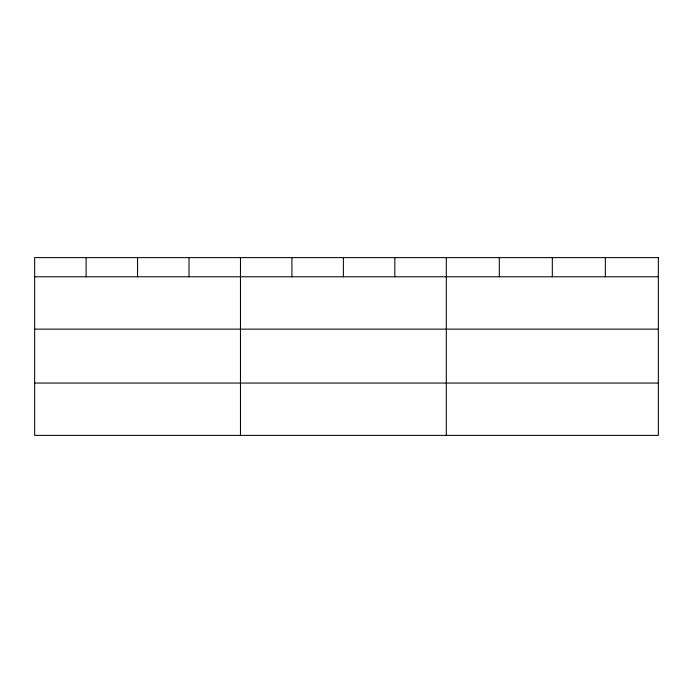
<?xml version="1.0" encoding="UTF-8"?>
<svg xmlns="http://www.w3.org/2000/svg" width="693" height="693" viewBox="0 0 693 693"><rect width="100%" height="100%" fill="white"/><g stroke="black" fill="none" stroke-linecap="round" stroke-linejoin="round"><path stroke-width="1.04" d="M34.65 276.793L658.35 276.793M34.65 329.132L658.35 329.132M34.65 383.056L658.35 383.056M605.335 257.614L605.335 276.793M552.321 257.614L552.321 276.793M499.306 257.614L499.306 276.793M446.292 257.614L446.292 435.386M394.837 257.614L394.837 276.793M343.381 257.614L343.381 276.793M291.926 257.614L291.926 276.793M240.471 257.614L240.471 435.386M189.016 257.614L189.016 276.793M137.56 257.614L137.56 276.793M86.105 257.614L86.105 276.793M658.35 257.614L34.65 257.614L34.65 435.386L658.35 435.386L658.35 257.614"/></g></svg>
